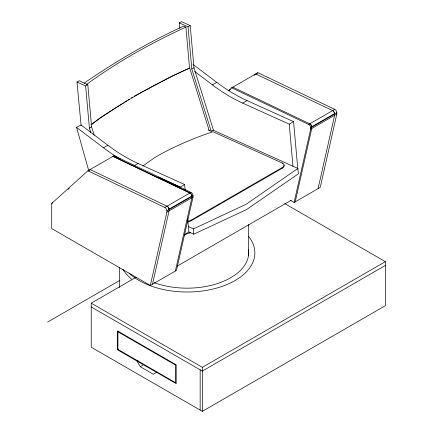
<?xml version="1.0" encoding="UTF-8"?>
<svg xmlns="http://www.w3.org/2000/svg" width="433" height="433" viewBox="0 0 433 433"><rect width="100%" height="100%" fill="white"/><g stroke="black" fill="none" stroke-linecap="round" stroke-linejoin="round"><path stroke-width="0.65" d="M150.311 285.493L166.884 212.175L166.884 210.86A2.728 1.575 60 0 0 164.784 207.429L87.937 170.802L51.722 203.418L51.722 228.575L150.311 285.493L176.453 270.403L193.026 197.085L193.026 195.77A2.728 1.575 60 0 0 190.926 192.339L114.085 155.712L87.937 170.802M152.486 284.237L169.059 210.92L169.005 208.993A2.593 1.494 60 0 0 167.051 206.189L90.118 169.547L88.63 170.889M175.365 271.031L191.938 197.713L191.884 195.786A2.593 1.494 60 0 0 189.93 192.983L112.991 156.34L189.838 192.966A2.728 1.575 60 0 1 191.938 196.398M290.597 200.457L294.099 202.482L310.672 129.164L310.672 127.849A2.728 1.575 60 0 0 308.572 124.417L231.731 87.791L228.256 90.914M295.187 201.848L311.76 128.531L311.706 126.604A2.593 1.494 60 0 0 309.752 123.8L232.819 87.157L231.828 88.051M318.066 188.642L334.639 115.324L334.585 113.397A2.593 1.494 60 0 0 332.631 110.594L255.692 73.951L254.203 75.293M231.731 87.791L257.873 72.695L334.714 109.322A2.728 1.575 60 0 1 336.814 112.753L336.814 114.068L320.241 187.386L294.099 202.482M213.031 130.1L297.882 168.442L246.096 204.284L193.838 228.689L193.307 228.819L188.387 226.6M68.29 189.205L69.28 188.312M113.089 156.605L114.085 155.712M228.851 90.735L230.34 89.393M256.385 74.038L257.873 72.695M91.217 124.807L100.402 117.57L123.589 102.881M84.3 83.185L86.703 81.344C117.527 60.436 149.742 41.525 183.679 26.121L185.892 27.122L189.54 67.992C155.068 83.769 121.711 102.415 91.022 124.715M86.308 84.63C117.273 61.962 151.025 43.094 185.892 27.122M124.72 102.161L126.983 100.727M128.108 100.012L129.24 99.298M131.502 97.863L132.633 97.144M81.106 125.505L76.977 82.026L79.152 80.765L87.818 84.684L91.585 126.874L94.183 135.215M179.852 28.264L179.37 22.906L181.551 21.65L190.211 25.563L193.979 67.754L213.388 130.019L211.212 131.28L208.203 129.916M76.977 82.026L85.642 85.94L87.818 84.684M179.37 22.906L188.036 26.824L190.211 25.563M88.803 170.873L76.581 127.432L80.939 124.915L107.849 145.266A164.605 95.033 60 0 0 138.073 163.485L184.642 184.523L185.118 189.876M90.806 132.622L89.404 128.13L91.585 126.874M211.212 131.28L191.803 69.009L193.979 67.754M76.581 127.432L103.492 147.777L107.849 145.266M194.661 71.456L212.424 84.89L216.781 82.373A164.605 95.033 60 0 0 247.005 100.591L293.574 121.635L297.807 169.097M51.722 203.418L52.815 202.79M134.262 165.682L138.073 163.485M212.424 84.89A164.605 95.033 60 0 0 242.648 103.108L247.005 100.591M184.642 184.523L180.285 187.04L158.224 177.075M242.648 103.108L289.217 124.152L293.574 121.635M164.784 207.429L166.959 206.173A2.728 1.575 60 0 1 169.043 209.285M189.838 192.966L190.926 192.339M308.572 124.417L309.66 123.784A2.728 1.575 60 0 1 311.76 127.215M334.714 109.322L332.539 110.577A2.728 1.575 60 0 1 334.617 113.695M167.051 206.189L189.93 192.983M309.752 123.8L332.631 110.594M191.906 195.97L169.027 209.177L169.059 209.604M311.728 126.788L334.606 113.581L334.639 114.009M166.884 210.86L193.026 195.77M310.672 127.849L336.814 112.753M166.884 212.175L193.026 197.085M310.672 129.164L336.814 114.068M187.754 221.16A6.159 3.15 -5.1 0 0 191.305 220.034L282.262 167.517A6.159 3.15 -5.1 0 0 282.289 163.046L212.976 131.724A235.709 120.591 -5.1 0 0 155.561 157.071A618.145 316.252 -5.1 0 0 142.82 166.055M187.814 221.82A6.159 3.15 -5.1 0 0 191.364 220.695L282.321 168.177A6.159 3.15 -5.1 0 0 283.929 165.022M184.518 234.502L188.875 231.991L193.784 234.204L246.566 209.556L298.359 173.833L297.882 168.442M184.231 235.352L186.569 234.004A278.035 120.298 -49.8 0 0 190.585 232.662M47.657 322.044L119.925 280.319M284.762 203.597L385.343 261.667L385.343 305.693L202.341 411.35L91.228 347.201L91.228 303.176L136.303 277.152M177.27 266.057L291.252 200.252M117.917 331.792L175.652 365.127L175.652 382.734L117.917 349.404L117.917 331.792L119.005 331.164M117.37 349.718L176.193 383.676L176.193 364.808L117.37 330.85L117.37 349.718L118.463 349.09M138.067 360.408L136.98 361.035L140.249 366.697L153.32 374.242L156.589 372.358M140.249 366.697L142.971 365.127M91.228 303.176L202.341 367.325L385.343 261.667M385.343 265.44L202.341 371.097L91.228 306.948M134.36 96.115L172.94 75.694L189.73 68.143L209.285 130.88M193.096 64.468L216.781 82.373M289.217 124.152L292.973 166.267M282.289 163.046L282.348 163.706M282.262 167.517L282.321 168.177M188.036 26.824L191.803 69.009M193.307 228.819L193.784 234.204M191.305 220.034L191.364 220.695M187.684 218.616L188.875 231.991M85.642 85.94L89.404 128.13M248.477 224.559L248.477 255.697M202.341 367.325L202.341 411.35M200.16 369.842L200.16 410.094M119.562 267.313L119.562 287.555M120.607 159.214A164.605 95.033 60 0 1 118.582 158.013M118.079 157.709A164.605 95.033 60 0 1 103.492 147.777M248.477 249.495A61.621 35.576 0 0 1 219.13 282.982A61.621 35.576 0 0 1 154.126 282.652M131.562 279.085A67.781 39.132 0 0 1 123.064 269.483M248.52 236.326A67.781 39.132 0 0 1 218.995 287.393A67.781 39.132 0 0 1 129.083 273.109"/></g></svg>
